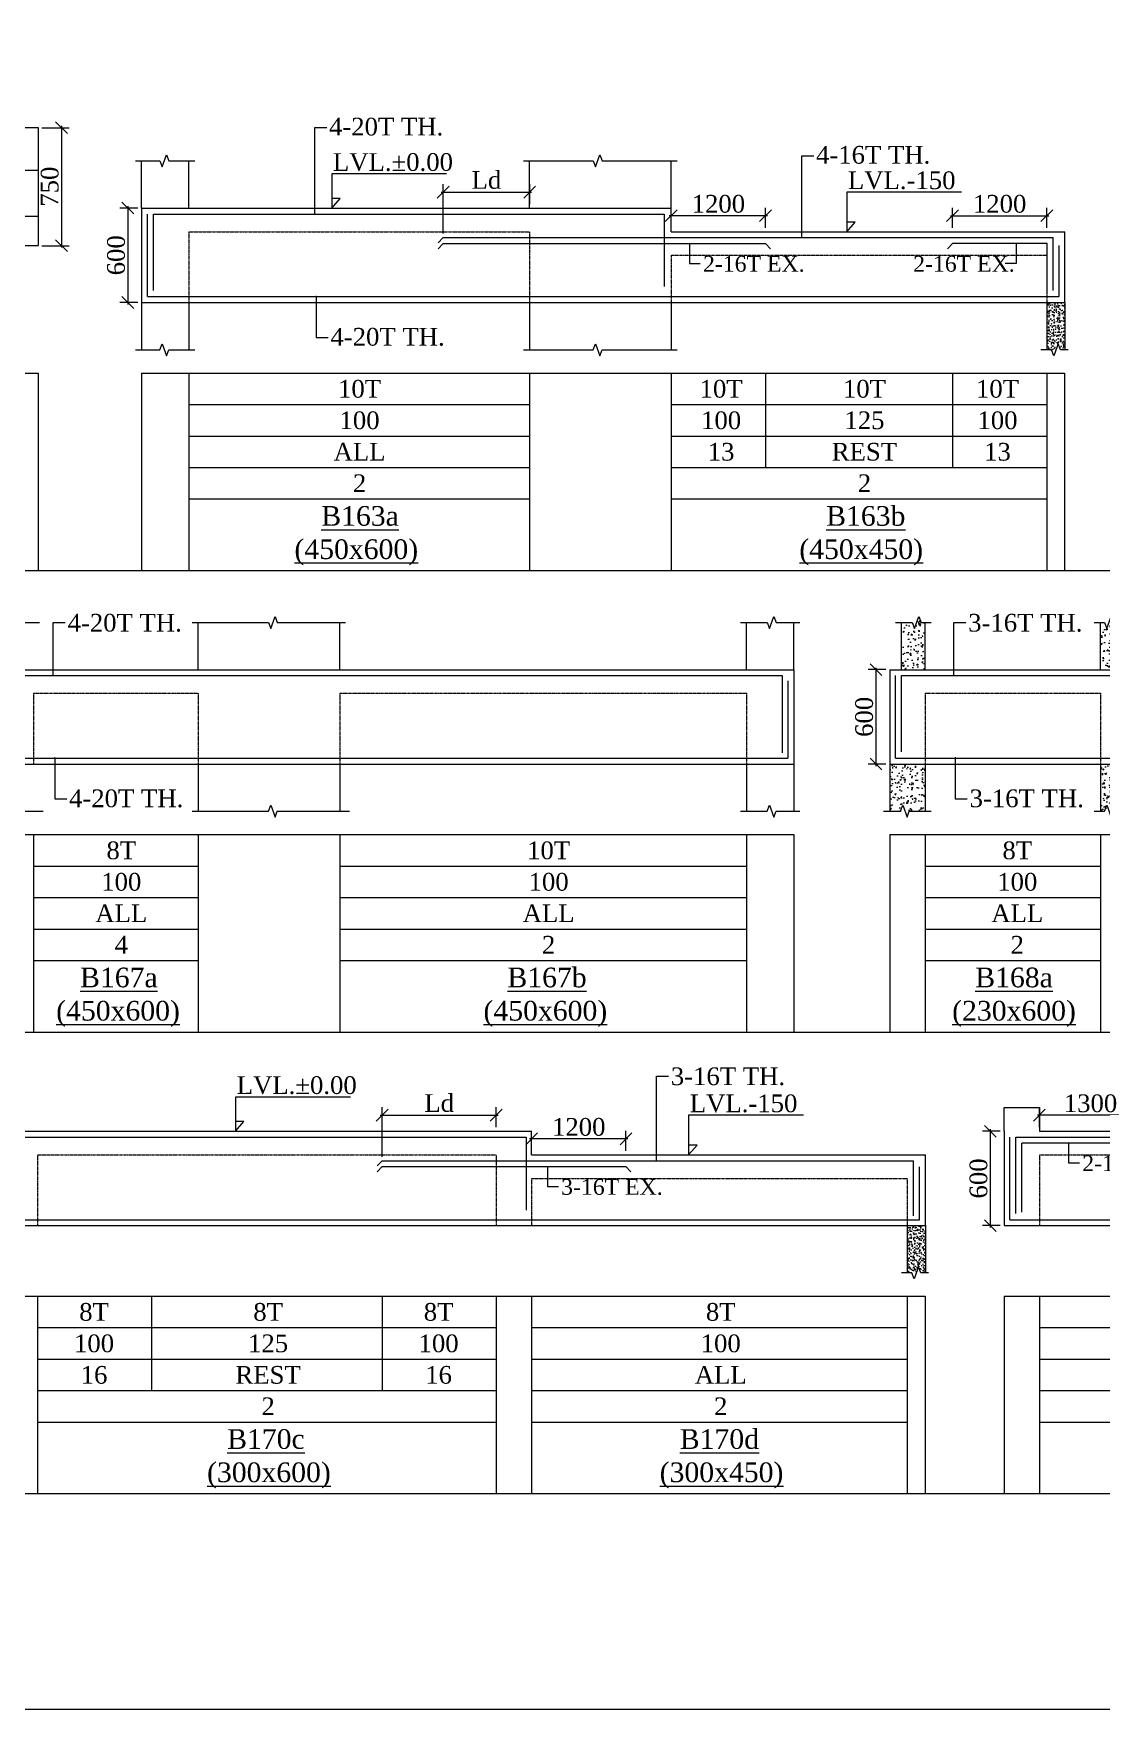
# Model space of a CAD drawing. Header units: millimetres. Extents: x 9781889 to 10654170, y -7832723 to -7608561.
# Drawn here: x 10444143 to 10457727, y -7801878 to -7780575 of the extents above; entities that cross this region are included whole.
import ezdxf
from ezdxf.enums import TextEntityAlignment as Align

# ---------------------------------------------------------------- set-up
doc = ezdxf.new("R2010")
doc.units = ezdxf.units.MM
doc.header["$LTSCALE"] = 10
doc.header["$PDMODE"] = 3
doc.linetypes.add('HIDDEN', pattern=[0.375, 0.25, -0.125])
for name, color, linetype, lineweight in [('LVL', 3, 'Continuous', 0), ('S-CUT OUT LINE', 9, 'Continuous', 0), ('S-DIM L.S.', 7, 'Continuous', 0), ('S-HATCH', 8, 'Continuous', 0), ('S-L.S.SECTION', 5, 'Continuous', 0), ('S-L.S.SLAB LINE', 252, 'HIDDEN', 0), ('S-L.S.STEEL', 1, 'Continuous', 9), ('S-L.S.STEEL 1', 6, 'Continuous', 0), ('S-SECTION MARK', 7, 'Continuous', 0), ('S-SHEET', 251, 'Continuous', 0), ('S-TEXT', 7, 'Continuous', 0), ('S-TEXT L.S. BEAM NO.', 30, 'Continuous', 0), ('S-TEXT. L.S.', 7, 'Continuous', 0)]:
    doc.layers.add(name, color=color, linetype=linetype, lineweight=lineweight)
doc.styles.add('135', font='arial.ttf', dxfattribs={"width": 0.8, "height": 135})
doc.styles.get("Standard").update_dxf_attribs({"font": 'arial.ttf'})
doc.styles.add('TEXT', font='times.ttf')
doc.dimstyles.new('75', dxfattribs={"dimtxt": 135, "dimasz": 90, "dimexe": 0.1, "dimexo": 0.03, "dimgap": 0.09, "dimtad": 1, "dimdec": 0, "dimzin": 0, "dimdsep": 46, "dimtxsty": '135', "dimblk": 'ARCHTICK', "dimcen": 0.09, "dimclrd": 256, "dimclre": 256, "dimclrt": 256, "dimadec": 0, "dimazin": 0, "dimtfac": 1, "dimtdec": 0, "dimtofl": 0, "dimtmove": 1, "dimatfit": 3, "dimldrblk": 'DOTSMALL', "dimfxl": 1, "dimtolj": 1, "dimtzin": 0, "dimlwd": -1, "dimlwe": -1, "dimarcsym": 0})
doc.dimstyles.new('SETU_1', dxfattribs={"dimtxt": 200, "dimasz": 150, "dimexe": 100, "dimexo": 50, "dimgap": 35, "dimtad": 1, "dimdec": 0, "dimzin": 0, "dimdsep": 46, "dimtxsty": 'Standard', "dimblk": 'OBLIQUE', "dimcen": 150, "dimdle": 25, "dimclrd": 256, "dimclre": 7, "dimclrt": 256, "dimadec": 0, "dimazin": 0, "dimtfac": 1, "dimtdec": 0, "dimtofl": 0, "dimtmove": 1, "dimatfit": 3, "dimfxl": 1, "dimtolj": 1, "dimtzin": 0, "dimlwd": -1, "dimlwe": 5, "dimarcsym": 1})
pattern_1 = [(50, (430357.53, 50088.56), (182.184669, -15.9390855), [19.05, -209.55]), (355, (430357.53, 50088.56), (-35.2434214, 191.0568452), [15.24, -167.6405842]), (100.4514447, (430372.72, 50087.23), (146.941247, 175.117752), [16.1900088, -178.0902446]), (46.1842, (430357.53, 50139.36), (271.079041, -42.042328), [28.575, -314.325]), (96.6355576, (430380.12, 50135.85), (237.404134, 247.4261246), [24.285023, -267.135608]), (351.1841512, (430357.53, 50139.36), (237.404134, 247.4261246), [22.859967, -251.459732]), (21, (430382.93, 50126.66), (151.6143913, -102.2651982), [19.05, -209.55]), (326, (430382.93, 50126.66), (61.8020283, 184.187966), [15.24, -167.64]), (71.451445, (430395.57, 50118.14), (213.4164193, 81.922769), [16.1900088, -178.0899376]), (37.5, (430357.534, 50088.56), (3.08860325, 84.55503887), [0, -165.608, 0, -170.18, 0, -168.275]), (7.5, (430357.53, 50088.56), (66.8196625, 100.1805748), [0, -97.028, 0, -161.798, 0, -64.135]), (327.5, (430300.89, 50088.56), (135.59059517, -5.728744), [0, -63.5, 0, -198.12, 0, -262.89]), (317.5, (430275.49, 50088.56), (148.1291814, 25.426491), [0, -82.55, 0, -131.572, 0, -186.69])]

# ---------------------------------------------------------------- blocks, each defined once
blk = doc.blocks.new('_ArchTick')
at = {"color": 0, "linetype": 'ByBlock', "const_width": 0.15}
blk.add_lwpolyline([(-0.5, -0.5), (0.5, 0.5)], dxfattribs=at)
blk = doc.blocks.new('_Oblique')
at = {"color": 0, "linetype": 'ByBlock', "lineweight": -2}
blk.add_line((-0.5, -0.5), (0.5, 0.5), dxfattribs=at)
blk = doc.blocks.new('*D965')
at = {"layer": 'Defpoints', "color": 0, "transparency": 16777216}
for p in [(10445519, -7782794), (10445343, -7783994), (10445519, -7783994)]:
    blk.add_point(p, dxfattribs=at)
at = {"layer": 'S-DIM L.S.', "color": 7, "lineweight": 5, "transparency": 16777216}
for p, q in [((10445469, -7782794), (10445243, -7782794)), ((10445469, -7783994), (10445243, -7783994))]:
    blk.add_line(p, q, dxfattribs=at)
at = {"layer": 'S-DIM L.S.', "transparency": 16777216}
blk.add_line((10445343, -7782769), (10445343, -7784019), dxfattribs=at)
at = {"layer": 'S-DIM L.S.', "transparency": 16777216, "xscale": 150, "yscale": 150, "zscale": 150}
for p, rotation in [((10445343, -7782794), 90), ((10445343, -7783994), 270)]:
    blk.add_blockref('_Oblique', p, dxfattribs=dict(at, rotation=rotation))
at = {"layer": 'S-DIM L.S.', "transparency": 16777216, "insert": (10445194, -7783394), "char_height": 225, "attachment_point": 5, "rotation": 90, "style": 'TEXT'}
blk.add_mtext('\\A1;600', dxfattribs=at)
blk = doc.blocks.new('*D966')
at = {"layer": 'Defpoints', "color": 0, "transparency": 16777216}
for p in [(10450454, -7782591), (10450454, -7782794, 0), (10449354, -7783169, 0)]:
    blk.add_point(p, dxfattribs=at)
at = {"layer": 'S-DIM L.S.', "transparency": 16777216}
blk.add_line((10449329, -7782591), (10450479, -7782591), dxfattribs=at)
at = {"layer": 'S-DIM L.S.', "color": 7, "lineweight": 5, "transparency": 16777216}
for p, q in [((10449354, -7783119), (10449354, -7782491)), ((10450454, -7782744), (10450454, -7782491))]:
    blk.add_line(p, q, dxfattribs=at)
at = {"layer": 'S-DIM L.S.', "transparency": 16777216, "xscale": 150, "yscale": 150, "zscale": 150, "rotation": 180}
blk.add_blockref('_Oblique', (10449354, -7782591), dxfattribs=at)
at = {"layer": 'S-DIM L.S.', "transparency": 16777216, "xscale": 150, "yscale": 150, "zscale": 150}
blk.add_blockref('_Oblique', (10450454, -7782591), dxfattribs=at)
at = {"layer": 'S-DIM L.S.', "transparency": 16777216, "insert": (10449904, -7782438), "char_height": 225, "attachment_point": 5, "style": 'TEXT'}
blk.add_mtext('\\A1;Ld', dxfattribs=at)
blk = doc.blocks.new('*D967')
at = {"layer": 'Defpoints', "color": 0, "transparency": 16777216}
for p in [(10452254, -7782891), (10452254, -7783094, 0), (10453454, -7783094, 0)]:
    blk.add_point(p, dxfattribs=at)
at = {"layer": 'S-DIM L.S.', "color": 7, "lineweight": 5, "transparency": 16777216}
for p, q in [((10452254, -7783044), (10452254, -7782791)), ((10453454, -7783044), (10453454, -7782791))]:
    blk.add_line(p, q, dxfattribs=at)
at = {"layer": 'S-DIM L.S.', "transparency": 16777216}
blk.add_line((10453479, -7782891), (10452229, -7782891), dxfattribs=at)
at = {"layer": 'S-DIM L.S.', "transparency": 16777216, "xscale": 150, "yscale": 150, "zscale": 150, "rotation": 180}
blk.add_blockref('_Oblique', (10452254, -7782891), dxfattribs=at)
at = {"layer": 'S-DIM L.S.', "transparency": 16777216, "xscale": 150, "yscale": 150, "zscale": 150}
blk.add_blockref('_Oblique', (10453454, -7782891), dxfattribs=at)
at = {"layer": 'S-DIM L.S.', "transparency": 16777216, "insert": (10452854, -7782741), "char_height": 225, "attachment_point": 5, "style": 'TEXT'}
blk.add_mtext('\\A1;1200', dxfattribs=at)
blk = doc.blocks.new('*D968')
at = {"layer": 'Defpoints', "color": 0, "transparency": 16777216}
for p in [(10457031, -7782891), (10455831, -7783094, 0), (10457031, -7783094, 0)]:
    blk.add_point(p, dxfattribs=at)
at = {"layer": 'S-DIM L.S.', "color": 7, "lineweight": 5, "transparency": 16777216}
for p, q in [((10455831, -7783044), (10455831, -7782791)), ((10457031, -7783044), (10457031, -7782791))]:
    blk.add_line(p, q, dxfattribs=at)
at = {"layer": 'S-DIM L.S.', "transparency": 16777216}
blk.add_line((10455806, -7782891), (10457056, -7782891), dxfattribs=at)
at = {"layer": 'S-DIM L.S.', "transparency": 16777216, "xscale": 150, "yscale": 150, "zscale": 150, "rotation": 180}
blk.add_blockref('_Oblique', (10455831, -7782891), dxfattribs=at)
at = {"layer": 'S-DIM L.S.', "transparency": 16777216, "xscale": 150, "yscale": 150, "zscale": 150}
blk.add_blockref('_Oblique', (10457031, -7782891), dxfattribs=at)
at = {"layer": 'S-DIM L.S.', "transparency": 16777216, "insert": (10456431, -7782741), "char_height": 225, "attachment_point": 5, "style": 'TEXT'}
blk.add_mtext('\\A1;1200', dxfattribs=at)
blk = doc.blocks.new('*D985')
at = {"layer": 'Defpoints', "color": 0, "transparency": 16777216}
for p in [(10455034, -7788661), (10454858, -7789861), (10455034, -7789861)]:
    blk.add_point(p, dxfattribs=at)
at = {"layer": 'S-DIM L.S.', "color": 7, "lineweight": 5, "transparency": 16777216}
for p, q in [((10454984, -7788661), (10454758, -7788661)), ((10454984, -7789861), (10454758, -7789861))]:
    blk.add_line(p, q, dxfattribs=at)
at = {"layer": 'S-DIM L.S.', "transparency": 16777216}
blk.add_line((10454858, -7788636), (10454858, -7789886), dxfattribs=at)
at = {"layer": 'S-DIM L.S.', "transparency": 16777216, "xscale": 150, "yscale": 150, "zscale": 150}
for p, rotation in [((10454858, -7788661), 90), ((10454858, -7789861), 270)]:
    blk.add_blockref('_Oblique', p, dxfattribs=dict(at, rotation=rotation))
at = {"layer": 'S-DIM L.S.', "transparency": 16777216, "insert": (10454709, -7789261), "char_height": 225, "attachment_point": 5, "rotation": 90, "style": 'TEXT'}
blk.add_mtext('\\A1;600', dxfattribs=at)
blk = doc.blocks.new('*D987')
at = {"layer": 'Defpoints', "color": 0, "transparency": 16777216}
for p in [(10450478, -7794624), (10450478, -7794828, 0), (10451678, -7794828, 0)]:
    blk.add_point(p, dxfattribs=at)
at = {"layer": 'S-DIM L.S.', "color": 7, "lineweight": 5, "transparency": 16777216}
for p, q in [((10450478, -7794778), (10450478, -7794524)), ((10451678, -7794778), (10451678, -7794524))]:
    blk.add_line(p, q, dxfattribs=at)
at = {"layer": 'S-DIM L.S.', "transparency": 16777216}
blk.add_line((10451703, -7794624), (10450453, -7794624), dxfattribs=at)
at = {"layer": 'S-DIM L.S.', "transparency": 16777216, "xscale": 150, "yscale": 150, "zscale": 150, "rotation": 180}
blk.add_blockref('_Oblique', (10450478, -7794624), dxfattribs=at)
at = {"layer": 'S-DIM L.S.', "transparency": 16777216, "xscale": 150, "yscale": 150, "zscale": 150}
blk.add_blockref('_Oblique', (10451678, -7794624), dxfattribs=at)
at = {"layer": 'S-DIM L.S.', "transparency": 16777216, "insert": (10451078, -7794474), "char_height": 225, "attachment_point": 5, "style": 'TEXT'}
blk.add_mtext('\\A1;1200', dxfattribs=at)
blk = doc.blocks.new('*D988')
at = {"layer": 'Defpoints', "color": 0, "transparency": 16777216}
for p in [(10450028, -7794324), (10450028, -7794528, 0), (10448578, -7794903, 0)]:
    blk.add_point(p, dxfattribs=at)
at = {"layer": 'S-DIM L.S.', "transparency": 16777216}
blk.add_line((10448553, -7794324), (10450053, -7794324), dxfattribs=at)
at = {"layer": 'S-DIM L.S.', "color": 7, "lineweight": 5, "transparency": 16777216}
for p, q in [((10448578, -7794853), (10448578, -7794224)), ((10450028, -7794478), (10450028, -7794224))]:
    blk.add_line(p, q, dxfattribs=at)
at = {"layer": 'S-DIM L.S.', "transparency": 16777216, "xscale": 150, "yscale": 150, "zscale": 150, "rotation": 180}
blk.add_blockref('_Oblique', (10448578, -7794324), dxfattribs=at)
at = {"layer": 'S-DIM L.S.', "transparency": 16777216, "xscale": 150, "yscale": 150, "zscale": 150}
blk.add_blockref('_Oblique', (10450028, -7794324), dxfattribs=at)
at = {"layer": 'S-DIM L.S.', "transparency": 16777216, "insert": (10449303, -7794171), "char_height": 225, "attachment_point": 5, "style": 'TEXT'}
blk.add_mtext('\\A1;Ld', dxfattribs=at)
blk = doc.blocks.new('*D996')
at = {"layer": 'Defpoints', "color": 0, "transparency": 16777216}
for p in [(10456487, -7794528), (10456312, -7795728), (10456487, -7795728)]:
    blk.add_point(p, dxfattribs=at)
at = {"layer": 'S-DIM L.S.', "color": 7, "lineweight": 5, "transparency": 16777216}
for p, q in [((10456437, -7794528), (10456212, -7794528)), ((10456437, -7795728), (10456212, -7795728))]:
    blk.add_line(p, q, dxfattribs=at)
at = {"layer": 'S-DIM L.S.', "transparency": 16777216}
blk.add_line((10456312, -7794503), (10456312, -7795753), dxfattribs=at)
at = {"layer": 'S-DIM L.S.', "transparency": 16777216, "xscale": 150, "yscale": 150, "zscale": 150}
for p, rotation in [((10456312, -7794528), 90), ((10456312, -7795728), 270)]:
    blk.add_blockref('_Oblique', p, dxfattribs=dict(at, rotation=rotation))
at = {"layer": 'S-DIM L.S.', "transparency": 16777216, "insert": (10456163, -7795128), "char_height": 225, "attachment_point": 5, "rotation": 90, "style": 'TEXT'}
blk.add_mtext('\\A1;600', dxfattribs=at)
blk = doc.blocks.new('*D998')
at = {"layer": 'Defpoints', "color": 0, "transparency": 16777216}
for p in [(10456937, -7794324), (10456937, -7794528, 0), (10458237, -7794528, 0)]:
    blk.add_point(p, dxfattribs=at)
at = {"layer": 'S-DIM L.S.', "transparency": 16777216}
blk.add_line((10458262, -7794324), (10456912, -7794324), dxfattribs=at)
at = {"layer": 'S-DIM L.S.', "color": 7, "lineweight": 5, "transparency": 16777216}
for p, q in [((10456937, -7794478), (10456937, -7794224)), ((10458237, -7794478), (10458237, -7794224))]:
    blk.add_line(p, q, dxfattribs=at)
at = {"layer": 'S-DIM L.S.', "transparency": 16777216, "xscale": 150, "yscale": 150, "zscale": 150, "rotation": 180}
blk.add_blockref('_Oblique', (10456937, -7794324), dxfattribs=at)
at = {"layer": 'S-DIM L.S.', "transparency": 16777216, "xscale": 150, "yscale": 150, "zscale": 150}
blk.add_blockref('_Oblique', (10458237, -7794324), dxfattribs=at)
at = {"layer": 'S-DIM L.S.', "transparency": 16777216, "insert": (10457587, -7794174), "char_height": 225, "attachment_point": 5, "style": 'TEXT'}
blk.add_mtext('\\A1;1300', dxfattribs=at)
blk = doc.blocks.new('*D1793')
at = {"layer": 'Defpoints', "color": 0, "transparency": 16777216}
for p in [(10444201, -7781772, 0), (10444201, -7783272, 0), (10444499, -7783272)]:
    blk.add_point(p, dxfattribs=at)
at = {"layer": 'S-DIM L.S.', "color": 7, "lineweight": 5, "transparency": 16777216}
for p, q in [((10444251, -7781772), (10444599, -7781772)), ((10444251, -7783272), (10444599, -7783272))]:
    blk.add_line(p, q, dxfattribs=at)
at = {"layer": 'S-DIM L.S.', "transparency": 16777216}
blk.add_line((10444499, -7781747), (10444499, -7783297), dxfattribs=at)
at = {"layer": 'S-DIM L.S.', "transparency": 16777216, "xscale": 150, "yscale": 150, "zscale": 150}
for p, rotation in [((10444499, -7781772), 90), ((10444499, -7783272), 270)]:
    blk.add_blockref('_Oblique', p, dxfattribs=dict(at, rotation=rotation))
at = {"layer": 'S-DIM L.S.', "transparency": 16777216, "insert": (10444350, -7782522), "char_height": 225, "attachment_point": 5, "rotation": 90, "style": 'TEXT'}
blk.add_mtext('\\A1;750', dxfattribs=at)

msp = doc.modelspace()

# ---------------------------------------------------------------- hatches: boundary and pattern name
at = {"layer": 'S-HATCH'}
h = msp.add_hatch(dxfattribs=at)
h.set_pattern_fill('AR-CONC', color=256, scale=0.5)
h.set_pattern_definition([(50, (661643.36, -55377.32), (91.0923345, -7.96954277), [9.525, -104.775]), (355, (661643.36, -55377.32), (-17.6217107, 95.5284226), [7.62, -83.8202921]), (100.4514447, (661650.95, -55377.99), (73.47062355, 87.55887596), [8.0950044, -89.0451223]), (46.1842, (661643.36, -55351.92), (135.5395204, -21.021164), [14.2875, -157.1625]), (96.6355576, (661654.65, -55353.68), (118.702067, 123.7130623), [12.1425116, -133.5678041]), (351.1841512, (661643.36, -55351.92), (118.702067, 123.7130623), [11.4299835, -125.729866]), (21, (661656.06, -55358.27), (75.80719563, -51.1325991), [9.525, -104.775]), (326, (661656.06, -55358.27), (30.9010142, 92.09398306), [7.62, -83.82]), (71.451445, (661662.37, -55362.535), (106.70820964, 40.96138444), [8.0950044, -89.0449688]), (37.5, (661643.356, -55377.323), (1.544301625, 42.27751944), [0, -82.804, 0, -85.09, 0, -84.1375]), (7.5, (661643.356, -55377.323), (33.40983126, 50.09028741), [0, -48.514, 0, -80.899, 0, -32.0675]), (327.5, (661615.035, -55377.323), (67.79529758, -2.864372), [0, -31.75, 0, -99.06, 0, -131.445]), (317.5, (661602.335, -55377.323), (74.0645907, 12.71324552), [0, -41.275, 0, -65.786, 0, -93.345])])
h.paths.add_polyline_path([(10457031.5, -7784594.5), (10457147.3, -7784594.5), (10457175.3, -7784517.6), (10457203.3, -7784594.5), (10457261.5, -7784594.5), (10457261.5, -7783994.5), (10457031.5, -7783994.5)])
h = msp.add_hatch(dxfattribs=at)
h.set_pattern_fill('AR-CONC', color=256)
h.set_pattern_definition([(50, (416692.25, 36980.7), (182.184669, -15.9390855), [19.05, -209.55]), (355, (416692.25, 36980.7), (-35.2434214, 191.0568452), [15.24, -167.6405842]), (100.4514447, (416707.44, 36979.37), (146.941247, 175.117752), [16.1900088, -178.0902446]), (46.1842, (416692.25, 37031.5), (271.079041, -42.042328), [28.575, -314.325]), (96.6355576, (416714.84, 37028), (237.404134, 247.4261246), [24.285023, -267.135608]), (351.1841512, (416692.25, 37031.5), (237.404134, 247.4261246), [22.859967, -251.459732]), (21, (416717.65, 37018.8), (151.6143913, -102.2651982), [19.05, -209.55]), (326, (416717.65, 37018.8), (61.8020283, 184.187966), [15.24, -167.64]), (71.451445, (416730.29, 37010.27), (213.4164193, 81.922769), [16.1900088, -178.0899376]), (37.5, (416692.253, 36980.696), (3.08860325, 84.55503887), [0, -165.608, 0, -170.18, 0, -168.275]), (7.5, (416692.25, 36980.7), (66.8196625, 100.1805748), [0, -97.028, 0, -161.798, 0, -64.135]), (327.5, (416635.61, 36980.696), (135.59059517, -5.728744), [0, -63.5, 0, -198.12, 0, -262.89]), (317.5, (416610.21, 36980.7), (148.1291814, 25.426491), [0, -82.55, 0, -131.572, 0, -186.69])])
h.paths.add_polyline_path([(10455183.6, -7788661.1), (10455483.6, -7788661.1), (10455483.6, -7788061.1), (10455432.2, -7788061.1), (10455404.3, -7787984.2), (10455348.3, -7788137.9), (10455320.3, -7788061.1), (10455183.6, -7788061.1)])
h = msp.add_hatch(dxfattribs=at)
h.set_pattern_fill('AR-CONC', color=256)
h.set_pattern_definition(pattern_1)
h.paths.add_polyline_path([(10457713.5, -7788661.1), (10457943.5, -7788661.1), (10457943.5, -7788061.1), (10457877.5, -7788061.1), (10457849.5, -7787984.2), (10457793.6, -7788137.9), (10457765.6, -7788061.1), (10457713.5, -7788061.1)])
h = msp.add_hatch(dxfattribs=at)
h.set_pattern_fill('AR-CONC', color=256)
h.set_pattern_definition([(50, (416542.25, 36980.7), (182.184669, -15.9390855), [19.05, -209.55]), (355, (416542.25, 36980.7), (-35.2434214, 191.0568452), [15.24, -167.6405842]), (100.4514447, (416557.44, 36979.37), (146.941247, 175.117752), [16.1900088, -178.0902446]), (46.1842, (416542.25, 37031.5), (271.079041, -42.042328), [28.575, -314.325]), (96.6355576, (416564.84, 37028), (237.404134, 247.4261246), [24.285023, -267.135608]), (351.1841512, (416542.25, 37031.5), (237.404134, 247.4261246), [22.859967, -251.459732]), (21, (416567.65, 37018.8), (151.6143913, -102.2651982), [19.05, -209.55]), (326, (416567.65, 37018.8), (61.8020283, 184.187966), [15.24, -167.64]), (71.451445, (416580.29, 37010.27), (213.4164193, 81.922769), [16.1900088, -178.0899376]), (37.5, (416542.253, 36980.696), (3.08860325, 84.55503887), [0, -165.608, 0, -170.18, 0, -168.275]), (7.5, (416542.25, 36980.7), (66.8196625, 100.1805748), [0, -97.028, 0, -161.798, 0, -64.135]), (327.5, (416485.61, 36980.696), (135.59059517, -5.728744), [0, -63.5, 0, -198.12, 0, -262.89]), (317.5, (416460.21, 36980.7), (148.1291814, 25.426491), [0, -82.55, 0, -131.572, 0, -186.69])])
h.paths.add_polyline_path([(10455033.6, -7790461.1), (10455170.3, -7790461.1), (10455198.3, -7790384.2), (10455254.3, -7790537.9), (10455282.2, -7790461.1), (10455483.6, -7790461.1), (10455483.6, -7789861.1), (10455033.6, -7789861.1)])
h = msp.add_hatch(dxfattribs=at)
h.set_pattern_fill('AR-CONC', color=256)
h.set_pattern_definition(pattern_1)
h.paths.add_polyline_path([(10457713.5, -7790461.1), (10457765.6, -7790461.1), (10457793.6, -7790384.2), (10457849.5, -7790537.9), (10457877.5, -7790461.1), (10457943.5, -7790461.1), (10457943.5, -7789861.1), (10457713.5, -7789861.1)])
h = msp.add_hatch(dxfattribs=at)
h.set_pattern_fill('AR-CONC', color=256, scale=0.5)
h.set_pattern_definition([(50, (658447.676, -67110.56), (91.0923345, -7.96954277), [9.525, -104.775]), (355, (658447.68, -67110.56), (-17.6217107, 95.5284226), [7.62, -83.8202921]), (100.4514447, (658455.27, -67111.22), (73.47062355, 87.55887596), [8.0950044, -89.0451223]), (46.1842, (658447.68, -67085.16), (135.5395204, -21.021164), [14.2875, -157.1625]), (96.6355576, (658458.97, -67086.91), (118.702067, 123.7130623), [12.1425116, -133.5678041]), (351.1841512, (658447.68, -67085.16), (118.702067, 123.7130623), [11.4299835, -125.729866]), (21, (658460.376, -67091.51), (75.80719563, -51.1325991), [9.525, -104.775]), (326, (658460.38, -67091.51), (30.9010142, 92.09398306), [7.62, -83.82]), (71.451445, (658466.69, -67095.77), (106.70820964, 40.96138444), [8.0950044, -89.0449688]), (37.5, (658447.676, -67110.56), (1.544301625, 42.27751944), [0, -82.804, 0, -85.09, 0, -84.1375]), (7.5, (658447.676, -67110.56), (33.40983126, 50.09028741), [0, -48.514, 0, -80.899, 0, -32.0675]), (327.5, (658419.355, -67110.56), (67.79529758, -2.864372), [0, -31.75, 0, -99.06, 0, -131.445]), (317.5, (658406.655, -67110.56), (74.0645907, 12.71324552), [0, -41.275, 0, -65.786, 0, -93.345])])
h.paths.add_polyline_path([(10455256.4, -7796327.7), (10455372.1, -7796327.7), (10455400.1, -7796250.8), (10455428.1, -7796327.7), (10455486.4, -7796327.7), (10455486.4, -7795727.7), (10455256.4, -7795727.7)])

# ---------------------------------------------------------------- linework, layer by layer
at = {"layer": 'LVL', "linetype": 'Continuous', "elevation": 0}
for points in [[(10449397.1, -7782359.4), (10447935.9, -7782359.4), (10447935.9, -7782794.5), (10448044, -7782672.4), (10447935.9, -7782672.4)], [(10455946.8, -7782591), (10454485.6, -7782591), (10454485.6, -7783094.5), (10454593.7, -7782972.4), (10454485.6, -7782972.4)], [(10448173.2, -7794092.7), (10446712, -7794092.7), (10446712, -7794527.7), (10446820.2, -7794405.6), (10446712, -7794405.6)], [(10453935.8, -7794324.3), (10452474.6, -7794324.3), (10452474.6, -7794827.7), (10452582.7, -7794705.6), (10452474.6, -7794705.6)]]:
    msp.add_lwpolyline(points, dxfattribs=at)
at = {"layer": 'S-CUT OUT LINE', "color": 5, "elevation": 0}
for points in [[(10445440.3, -7782194.5), (10445751.1, -7782194.5), (10445779.1, -7782271.3), (10445835.1, -7782117.6), (10445863, -7782194.5), (10446193.6, -7782194.5)], [(10450375.4, -7782194.5), (10451262, -7782194.5), (10451290, -7782271.3), (10451345.9, -7782117.6), (10451373.9, -7782194.5), (10452328.7, -7782194.5)], [(10445440.3, -7784594.5), (10445751.1, -7784594.5), (10445779.1, -7784517.6), (10445835.1, -7784671.3), (10445863, -7784594.5), (10446193.6, -7784594.5)], [(10450375.4, -7784594.5), (10451262, -7784594.5), (10451290, -7784517.6), (10451345.9, -7784671.3), (10451373.9, -7784594.5), (10452328.7, -7784594.5)], [(10442265.2, -7788061.1), (10443237.6, -7788061.1), (10443265.5, -7788137.9), (10443321.5, -7787984.2), (10443349.4, -7788061.1), (10444218.5, -7788061.1)], [(10446160.2, -7788061.1), (10447132.6, -7788061.1), (10447160.6, -7788137.9), (10447216.5, -7787984.2), (10447244.5, -7788061.1), (10448113.5, -7788061.1)], [(10453135.2, -7788061.1), (10453476, -7788061.1), (10453504, -7788137.9), (10453559.9, -7787984.2), (10453587.9, -7788061.1), (10453888.5, -7788061.1)], [(10455105.3, -7788061.1), (10455320.3, -7788061.1), (10455348.3, -7788137.9), (10455404.3, -7787984.2), (10455432.2, -7788061.1), (10455558.6, -7788061.1)], [(10457635.3, -7788061.1), (10457765.6, -7788061.1), (10457793.6, -7788137.9), (10457849.5, -7787984.2), (10457877.5, -7788061.1), (10458018.5, -7788061.1)], [(10442265.2, -7790461.1), (10443237.6, -7790461.1), (10443265.5, -7790384.2), (10443321.5, -7790537.9), (10443349.4, -7790461.1), (10444267.5, -7790461.1)], [(10446160.2, -7790461.1), (10447132.6, -7790461.1), (10447160.6, -7790384.2), (10447216.5, -7790537.9), (10447244.5, -7790461.1), (10448162.5, -7790461.1)], [(10453135.2, -7790461.1), (10453476, -7790461.1), (10453504, -7790384.2), (10453559.9, -7790537.9), (10453587.9, -7790461.1), (10453888.5, -7790461.1)], [(10454955.3, -7790461.1), (10455170.3, -7790461.1), (10455198.3, -7790384.2), (10455254.3, -7790537.9), (10455282.2, -7790461.1), (10455558.6, -7790461.1)], [(10457635.3, -7790461.1), (10457765.6, -7790461.1), (10457793.6, -7790384.2), (10457849.5, -7790537.9), (10457877.5, -7790461.1), (10458018.5, -7790461.1)]]:
    msp.add_lwpolyline(points, dxfattribs=at)
at = {"layer": 'S-CUT OUT LINE', "color": 1, "elevation": 0}
for points in [[(10457300.9, -7784594.5), (10457203.3, -7784594.5), (10457175.3, -7784517.6), (10457119.4, -7784671.3), (10457091.4, -7784594.5), (10456956.5, -7784594.5)], [(10455525.8, -7796327.7), (10455428.1, -7796327.7), (10455400.1, -7796250.8), (10455344.2, -7796404.5), (10455316.2, -7796327.7), (10455181.4, -7796327.7)]]:
    msp.add_lwpolyline(points, dxfattribs=at)
at = {"layer": 'S-L.S.SECTION'}
for p, q in [((10436866.2, -7781771.6, 0), (10444201.3, -7781771.6, 0)), ((10444201.3, -7781771.6, 0), (10444201.3, -7783271.6, 0)), ((10445518.6, -7782794.5), (10445518.6, -7782194.5)), ((10446118.6, -7782794.5, 0), (10446118.6, -7782194.5, 0)), ((10450453.7, -7782794.5, 0), (10450453.7, -7782194.5, 0)), ((10452253.7, -7783094.5, 0), (10452253.7, -7782194.5, 0)), ((10445518.5, -7782794.5, 0), (10452253.7, -7782794.5, 0)), ((10445518.6, -7782794.5, 0), (10445518.6, -7783994.5, 0)), ((10438666.3, -7783271.6, 0), (10444201.3, -7783271.6, 0)), ((10452253.6, -7783094.5, 0), (10457261.5, -7783094.5, 0)), ((10457261.5, -7783994.5, 0), (10457261.5, -7783094.5, 0)), ((10457261.5, -7783994.5, 0), (10457261.5, -7783094.5, 0)), ((10445518.5, -7783994.5, 0), (10457257.4, -7783994.5, 0)), ((10445518.6, -7783994.5), (10445518.6, -7784594.5)), ((10446118.6, -7783994.5, 0), (10446118.6, -7784594.5, 0)), ((10450453.7, -7783994.5, 0), (10450453.7, -7784594.5, 0)), ((10452253.7, -7783994.5, 0), (10452253.7, -7784594.5, 0)), ((10446238.5, -7788661.1, 0), (10446238.5, -7788061.1, 0)), ((10448038.5, -7788661.1, 0), (10448038.5, -7788061.1, 0)), ((10453213.5, -7788661.1, 0), (10453213.5, -7788061.1, 0)), ((10453813.5, -7788661.1, 0), (10453813.5, -7788061.1, 0)), ((10455183.6, -7788661.1, 0), (10455183.6, -7788061.1, 0)), ((10455483.6, -7788661.1, 0), (10455483.6, -7788061.1, 0)), ((10457713.5, -7788661.1), (10457713.5, -7788061.1)), ((10442343.5, -7788661.1, 0), (10453813.5, -7788661.1, 0)), ((10453813.5, -7788661.1, 0), (10453813.5, -7789861.1, 0)), ((10455033.5, -7788661.1, 0), (10460473.5, -7788661.1, 0)), ((10455033.6, -7788661.1, 0), (10455033.6, -7789861.1, 0)), ((10442343.5, -7789861.1, 0), (10453813.5, -7789861.1, 0)), ((10446238.5, -7789861.1, 0), (10446238.5, -7790461.1, 0)), ((10448038.5, -7789861.1, 0), (10448038.5, -7790461.1, 0)), ((10453213.5, -7789861.1, 0), (10453213.5, -7790461.1, 0)), ((10453813.5, -7789861.1, 0), (10453813.5, -7790461.1, 0)), ((10455033.5, -7789861.1, 0), (10460473.5, -7789861.1, 0)), ((10455033.6, -7789861.1, 0), (10455033.6, -7790461.1, 0)), ((10455483.6, -7789861.1, 0), (10455483.6, -7790461.1, 0)), ((10457713.5, -7789861.1), (10457713.5, -7790461.1)), ((10432873.4, -7794527.7, 0), (10450478.4, -7794527.7, 0)), ((10450478.4, -7794827.7, 0), (10450478.4, -7794527.7, 0)), ((10456487.3, -7794527.7, 0), (10456487.4, -7794527.7, 0)), ((10456487.4, -7794527.7, 0), (10456487.4, -7795727.7, 0)), ((10456937.5, -7794527.7, 0), (10462537.8, -7794527.7, 0)), ((10450478.4, -7794827.7, 0), (10455486.4, -7794827.7, 0)), ((10455486.4, -7795727.7, 0), (10455486.4, -7794827.7, 0)), ((10455486.4, -7795727.7, 0), (10455486.4, -7794827.7, 0)), ((10432873.4, -7795727.7, 0), (10455482.3, -7795727.7, 0)), ((10456487.3, -7795727.7, 0), (10462537.8, -7795727.7, 0))]:
    msp.add_line(p, q, dxfattribs=at)
at = {"layer": 'S-L.S.SECTION', "color": 1}
for p, q in [((10457031.5, -7783994.5, 0), (10457031.5, -7784594.5, 0)), ((10457261.5, -7783994.5, 0), (10457261.5, -7784594.5, 0)), ((10455256.4, -7795727.7, 0), (10455256.4, -7796327.7, 0)), ((10455486.4, -7795727.7, 0), (10455486.4, -7796327.7, 0))]:
    msp.add_line(p, q, dxfattribs=at)
at = {"layer": 'S-L.S.SECTION', "elevation": 0}
msp.add_lwpolyline([(10456487.4, -7794527.7), (10456487.4, -7794227.7), (10456937.4, -7794227.7), (10456937.5, -7794527.7)], dxfattribs=at)
at = {"layer": 'S-L.S.SLAB LINE', "ltscale": 0.3}
for p, q in [((10445518.5, -7783094.5, 0), (10445518.6, -7783094.5, 0)), ((10446118.7, -7783094.5, 0), (10450453.6, -7783094.5, 0)), ((10446118.7, -7783094.5, 0), (10446118.7, -7783994.5, 0)), ((10450453.7, -7783094.5, 0), (10450453.7, -7783994.5, 0)), ((10452253.6, -7783394.5, 0), (10457031.5, -7783394.5, 0)), ((10452253.7, -7783394.5, 0), (10452253.7, -7783994.5, 0)), ((10457031.5, -7783394.5, 0), (10457031.5, -7783994.5, 0)), ((10457031.5, -7783394.5, 0), (10457031.5, -7783994.5, 0)), ((10457031.5, -7783394.5, 0), (10457031.5, -7783994.5, 0)), ((10444143.5, -7788961.1, 0), (10446238.5, -7788961.1, 0)), ((10444143.5, -7788961.1, 0), (10444143.5, -7789861.1, 0)), ((10446238.5, -7788961.1, 0), (10446238.5, -7789861.1, 0)), ((10448038.5, -7788961.1, 0), (10453213.5, -7788961.1, 0)), ((10448038.5, -7788961.1, 0), (10448038.5, -7789861.1, 0)), ((10453213.5, -7788961.1, 0), (10453213.5, -7789861.1, 0)), ((10455033.5, -7788961.1, 0), (10455033.6, -7788961.1, 0)), ((10455483.6, -7788961.1, 0), (10455483.6, -7789861.1, 0)), ((10455483.6, -7788961.1, 0), (10457713.5, -7788961.1, 0)), ((10457713.5, -7788961.1, 0), (10457713.5, -7789861.1, 0)), ((10444193.4, -7794827.7, 0), (10450028.4, -7794827.7, 0)), ((10444193.4, -7794827.7, 0), (10444193.4, -7795727.7, 0)), ((10450028.4, -7794827.7, 0), (10450028.4, -7795727.7, 0)), ((10456487.3, -7794827.7, 0), (10456487.4, -7794827.7, 0)), ((10456937.4, -7794827.7, 0), (10462087.8, -7794827.7, 0)), ((10456937.4, -7794827.7, 0), (10456937.4, -7795727.7, 0)), ((10450478.4, -7795127.7, 0), (10455256.4, -7795127.7, 0)), ((10450478.4, -7795127.7, 0), (10450478.4, -7795727.7, 0)), ((10455256.4, -7795127.7, 0), (10455256.4, -7795727.7, 0)), ((10455256.4, -7795127.7, 0), (10455256.4, -7795727.7, 0)), ((10455256.4, -7795127.7, 0), (10455256.4, -7795727.7, 0))]:
    msp.add_line(p, q, dxfattribs=at)
at = {"layer": 'S-L.S.STEEL'}
for p, q in [((10445593.5, -7783919.5, 0), (10445593.5, -7782869.5, 0)), ((10449353.6, -7783169.5, 0), (10449290.4, -7783236.3, 0)), ((10449353.6, -7783244.5, 0), (10449290.4, -7783311.3, 0)), ((10449353.6, -7783169.5, 0), (10457111.5, -7783169.5, 0)), ((10449353.6, -7783244.5, 0), (10453453.7, -7783244.5, 0)), ((10453453.7, -7783244.5, 0), (10453516.9, -7783311.3, 0)), ((10455831.4, -7783244.5, 0), (10455768.2, -7783311.3, 0)), ((10457036.5, -7783244.5, 0), (10455831.4, -7783244.5, 0)), ((10457036.5, -7783840, 0), (10457036.5, -7783244.5, 0)), ((10457111.5, -7783840, 0), (10457111.5, -7783169.5, 0)), ((10457186.5, -7783919.5, 0), (10457186.5, -7783270.8, 0)), ((10445593.5, -7783919.5, 0), (10457186.5, -7783919.5, 0)), ((10442493.5, -7788736.1, 0), (10453663.5, -7788736.1, 0)), ((10453663.5, -7788736.1, 0), (10453663.5, -7789719.6, 0)), ((10453738.5, -7788801, 0), (10453738.5, -7789786.1, 0)), ((10455108.5, -7789786.1, 0), (10455108.5, -7788736.1, 0)), ((10455183.5, -7788736.1, 0), (10460398.5, -7788736.1, 0)), ((10455183.5, -7789706.4, 0), (10455183.5, -7788736.1, 0)), ((10442418.5, -7789786.1, 0), (10453738.5, -7789786.1, 0)), ((10455108.5, -7789786.1, 0), (10460323.5, -7789786.1, 0)), ((10456562.3, -7795652.7, 0), (10456562.3, -7794602.7, 0)), ((10456637.3, -7794602.7, 0), (10462462.8, -7794602.7, 0)), ((10456637.3, -7795573, 0), (10456637.3, -7794602.7, 0)), ((10458237.5, -7794677.7, 0), (10456712.3, -7794677.7, 0)), ((10456712.3, -7795556.5, 0), (10456712.3, -7794677.7, 0)), ((10448578.3, -7794902.7, 0), (10448515.1, -7794969.5, 0)), ((10448578.3, -7794977.7, 0), (10448515.1, -7795044.5, 0)), ((10448578.3, -7794902.7, 0), (10455336.4, -7794902.7, 0)), ((10455336.4, -7795603.2, 0), (10455336.4, -7794902.7, 0)), ((10455411.4, -7795652.7, 0), (10455411.4, -7794980.6, 0)), ((10432948.4, -7795652.7, 0), (10455411.4, -7795652.7, 0)), ((10456562.3, -7795652.7, 0), (10462387.8, -7795652.7, 0))]:
    msp.add_line(p, q, dxfattribs=at)
for points in [[(10445668.5, -7783839.8, 0), (10445668.5, -7782869.5, 0), (10452164.2, -7782869.5, 0), (10452164.2, -7783790.3, 0)], [(10433023.4, -7794602.7, 0), (10450411.2, -7794602.7, 0), (10450411.2, -7795529.9, 0)], [(10448578.3, -7794977.7, 0), (10451678.4, -7794977.7, 0), (10451741.6, -7795044.5, 0)]]:
    msp.add_polyline3d(points, dxfattribs=at)
at = {"layer": 'S-L.S.STEEL 1'}
for p, q in [((10436866.3, -7782313, 0), (10444201.3, -7782313, 0)), ((10436866.3, -7782897.3, 0), (10444201.3, -7782897.3, 0))]:
    msp.add_line(p, q, dxfattribs=at)
at = {"layer": 'S-SHEET'}
for p, q in [((10432873.4, -7784891, 0), (10444201.3, -7784891, 0)), ((10444201.3, -7784891, 0), (10444201.3, -7787400.2, 0)), ((10445518.6, -7784891, 0), (10457257.4, -7784891, 0)), ((10445518.6, -7784891), (10445518.6, -7787400.2)), ((10446118.6, -7784891, 0), (10446118.6, -7787400.2, 0)), ((10450453.6, -7784891), (10450453.6, -7787400.2)), ((10452253.6, -7784891), (10452253.6, -7787400.2)), ((10453453.6, -7784891), (10453453.6, -7786091)), ((10455831.5, -7784891, 0), (10455831.5, -7786091, 0)), ((10457031.5, -7784891, 0), (10457031.5, -7787400.2, 0)), ((10457257.4, -7784891, 0), (10457257.4, -7787400.2, 0)), ((10446118.6, -7785291, 0), (10450453.6, -7785291, 0)), ((10452253.6, -7785291, 0), (10457031.5, -7785291, 0)), ((10446118.6, -7785691, 0), (10450453.6, -7785691, 0)), ((10452253.6, -7785691, 0), (10457031.5, -7785691, 0)), ((10446118.6, -7786091, 0), (10450453.6, -7786091, 0)), ((10452253.6, -7786091, 0), (10457031.5, -7786091, 0)), ((10446118.6, -7786491, 0), (10450453.6, -7786491, 0)), ((10452253.6, -7786491, 0), (10457031.5, -7786491, 0)), ((10430820.3, -7787400.2), (10482154.4, -7787400.2)), ((10432873.4, -7787400.2, 0), (10444201.3, -7787400.2, 0)), ((10445518.6, -7787400.2, 0), (10457257.4, -7787400.2, 0)), ((10442343.5, -7790757.6, 0), (10453813.5, -7790757.6, 0)), ((10444143.5, -7790757.6, 0), (10444143.5, -7793266.9, 0)), ((10446238.5, -7790757.6, 0), (10446238.5, -7793266.9, 0)), ((10448038.5, -7790757.6, 0), (10448038.5, -7793266.9, 0)), ((10453213.5, -7790757.6, 0), (10453213.5, -7793266.9, 0)), ((10453813.5, -7790757.6, 0), (10453813.5, -7793266.9, 0)), ((10455033.5, -7790757.6, 0), (10460473.5, -7790757.6, 0)), ((10455033.5, -7790757.6), (10455033.5, -7793266.9)), ((10455483.5, -7790757.6), (10455483.5, -7793266.9)), ((10457713.5, -7790757.6), (10457713.5, -7793266.9)), ((10444143.5, -7791157.6, 0), (10446238.5, -7791157.6, 0)), ((10448038.5, -7791157.6, 0), (10453213.5, -7791157.6, 0)), ((10455483.5, -7791157.6, 0), (10457713.5, -7791157.6, 0)), ((10444143.5, -7791557.6, 0), (10446238.5, -7791557.6, 0)), ((10448038.5, -7791557.6, 0), (10453213.5, -7791557.6, 0)), ((10455483.5, -7791557.6, 0), (10457713.5, -7791557.6, 0)), ((10444143.5, -7791957.6, 0), (10446238.5, -7791957.6, 0)), ((10448038.5, -7791957.6, 0), (10453213.5, -7791957.6, 0)), ((10455483.5, -7791957.6, 0), (10457713.5, -7791957.6, 0)), ((10444143.5, -7792357.6, 0), (10446238.5, -7792357.6, 0)), ((10448038.5, -7792357.6, 0), (10453213.5, -7792357.6, 0)), ((10455483.5, -7792357.6, 0), (10457713.5, -7792357.6, 0)), ((10430820.3, -7793266.9), (10482154.4, -7793266.9)), ((10442343.5, -7793266.9, 0), (10453813.5, -7793266.9, 0)), ((10455033.5, -7793266.9, 0), (10460473.5, -7793266.9, 0)), ((10432873.4, -7796624.2, 0), (10455482.3, -7796624.2, 0)), ((10444193.4, -7796624.2, 0), (10444193.4, -7799133.5, 0)), ((10445643.4, -7796624.2, 0), (10445643.4, -7797824.2, 0)), ((10448578.4, -7796624.2, 0), (10448578.4, -7797824.2, 0)), ((10450028.4, -7796624.2, 0), (10450028.4, -7799133.5, 0)), ((10450478.4, -7796624.2, 0), (10450478.4, -7799133.5, 0)), ((10455256.4, -7796624.2, 0), (10455256.4, -7799133.5, 0)), ((10455482.3, -7796624.2, 0), (10455482.3, -7799133.5, 0)), ((10456487.3, -7796624.2, 0), (10462537.8, -7796624.2, 0)), ((10456487.3, -7796624.2), (10456487.3, -7799133.5)), ((10456937.3, -7796624.2, 0), (10456937.3, -7799133.5, 0)), ((10444193.4, -7797024.2, 0), (10450028.4, -7797024.2, 0)), ((10450478.4, -7797024.2, 0), (10455256.4, -7797024.2, 0)), ((10456937.3, -7797024.2, 0), (10462087.8, -7797024.2, 0)), ((10444193.4, -7797424.2, 0), (10450028.4, -7797424.2, 0)), ((10450478.4, -7797424.2, 0), (10455256.4, -7797424.2, 0)), ((10456937.3, -7797424.2, 0), (10462087.8, -7797424.2, 0)), ((10444193.4, -7797824.2, 0), (10450028.4, -7797824.2, 0)), ((10450478.4, -7797824.2, 0), (10455256.4, -7797824.2, 0)), ((10456937.3, -7797824.2, 0), (10462087.8, -7797824.2, 0)), ((10444193.4, -7798224.2, 0), (10450028.4, -7798224.2, 0)), ((10450478.4, -7798224.2, 0), (10455256.4, -7798224.2, 0)), ((10456937.3, -7798224.2, 0), (10462087.8, -7798224.2, 0)), ((10430820.3, -7799133.5), (10482154.4, -7799133.5)), ((10432873.4, -7799133.5, 0), (10455482.3, -7799133.5, 0)), ((10456487.3, -7799133.5, 0), (10462537.8, -7799133.5, 0))]:
    msp.add_line(p, q, dxfattribs=at)
msp.add_lwpolyline([(10430820.3, -7760218.1), (10482154.4, -7760218.1), (10482154.4, -7801877.7), (10430820.3, -7801877.7)], close=True, dxfattribs=at)

# ---------------------------------------------------------------- texts
at = {"layer": 'LVL', "style": 'TEXT'}
for s, p in [('LVL.%%P0.00', (10447951.7, -7782321, 0)), ('LVL.-150', (10454501.4, -7782552.6, 0)), ('LVL.%%P0.00', (10446727.8, -7794054.2, 0)), ('LVL.-150', (10452490.4, -7794285.8, 0))]:
    msp.add_text(s, height=225, dxfattribs=at).set_placement(p)
at = {"layer": 'S-TEXT', "linetype": 'ByBlock', "style": 'TEXT'}
for s, p in [('10T', (10448290.4, -7785091, 0)), ('10T', (10452888.8, -7785091, 0)), ('10T', (10454711.6, -7785091, 0)), ('10T', (10456403.9, -7785091, 0)), ('100', (10448290.4, -7785491, 0)), ('100', (10452888.8, -7785491, 0)), ('125', (10454711.6, -7785491, 0)), ('100', (10456403.9, -7785491, 0)), ('ALL', (10448290.4, -7785891, 0)), ('13', (10452888.8, -7785891, 0)), ('REST', (10454711.6, -7785891, 0)), ('13', (10456403.9, -7785891, 0)), ('2', (10448290.4, -7786291, 0)), ('2', (10454711.6, -7786291, 0)), ('8T', (10445260, -7790957.6, 0)), ('10T', (10450695, -7790957.6, 0)), ('8T', (10456655.4, -7790957.6, 0)), ('100', (10445260, -7791357.6, 0)), ('100', (10450695, -7791357.6, 0)), ('100', (10456655.4, -7791357.6, 0)), ('ALL', (10445260, -7791757.6, 0)), ('ALL', (10450695, -7791757.6, 0)), ('ALL', (10456655.4, -7791757.6, 0)), ('4', (10445260, -7792157.6, 0)), ('2', (10450695, -7792157.6, 0)), ('2', (10456655.4, -7792157.6, 0)), ('8T', (10444913.6, -7796824.2, 0)), ('8T', (10447127.4, -7796824.2, 0)), ('8T', (10449295.6, -7796824.2, 0)), ('8T', (10452883.9, -7796824.2, 0)), ('100', (10444913.6, -7797224.2, 0)), ('125', (10447127.4, -7797224.2, 0)), ('100', (10449295.6, -7797224.2, 0)), ('100', (10452883.9, -7797224.2, 0)), ('16', (10444913.6, -7797624.2, 0)), ('REST', (10447127.4, -7797624.2, 0)), ('16', (10449295.6, -7797624.2, 0)), ('ALL', (10452883.9, -7797624.2, 0)), ('2', (10447127.4, -7798024.2, 0)), ('2', (10452883.9, -7798024.2, 0))]:
    msp.add_text(s, height=225, dxfattribs=at).set_placement(p, align=Align.MIDDLE_CENTER)
at = {"layer": 'S-TEXT L.S. BEAM NO.', "color": 140, "linetype": 'ByBlock', "style": 'TEXT'}
for s, p in [('%%UB163a', (10447804.1, -7786831.6, 0)), ('%%U(450x600)', (10447462.6, -7787254.6, 0)), ('%%UB167b', (10450171.7, -7792698.2, 0)), ('%%UB167a', (10444736.7, -7792698.2, 0)), ('%%U(450x600)', (10444432.2, -7793121.2, 0)), ('%%U(450x600)', (10449867.2, -7793121.2, 0))]:
    msp.add_text(s, height=250, dxfattribs=at).set_placement(p)
at = {"layer": 'S-TEXT L.S. BEAM NO.', "color": 145, "linetype": 'ByBlock', "style": 'TEXT'}
for s, p in [('%%UB163b', (10454225.4, -7786831.6, 0)), ('%%U(450x450)', (10453883.8, -7787254.6, 0))]:
    msp.add_text(s, height=250, dxfattribs=at).set_placement(p)
at = {"layer": 'S-TEXT L.S. BEAM NO.', "color": 1, "linetype": 'ByBlock', "style": 'TEXT'}
for s, p in [('%%UB168a', (10456121.6, -7792698.2, 0)), ('%%U(230x600)', (10455827.7, -7793121.2, 0))]:
    msp.add_text(s, height=250, dxfattribs=at).set_placement(p)
at = {"layer": 'S-TEXT L.S. BEAM NO.', "linetype": 'ByBlock', "style": 'TEXT'}
for s, p in [('%%UB170c', (10446607.2, -7798564.9, 0)), ('%%U(300x600)', (10446351.1, -7798987.8, 0))]:
    msp.add_text(s, height=250, dxfattribs=at).set_placement(p)
at = {"layer": 'S-TEXT L.S. BEAM NO.', "color": 35, "linetype": 'ByBlock', "style": 'TEXT'}
for s, p in [('%%UB170d', (10452363.7, -7798564.9, 0)), ('%%U(300x450)', (10452107.6, -7798987.8, 0))]:
    msp.add_text(s, height=250, dxfattribs=at).set_placement(p)
at = {"layer": 'S-TEXT. L.S.', "style": 'TEXT'}
for s, height, p in [('4-20T TH.', 225, (10447901.5, -7781871, 0)), ('4-16T TH.', 225, (10454095.5, -7782229.3, 0)), ('2-16T EX.', 200, (10452658.6, -7783602, 0)), ('2-16T EX.', 200, (10455331.2, -7783602, 0)), ('4-20T TH.', 225, (10447919.8, -7784542.3, 0)), ('4-20T TH.', 225, (10444577, -7788176.8, 0)), ('3-16T TH.', 225, (10456030.8, -7788176.8, 0)), ('4-20T TH.', 225, (10444595.4, -7790408.9, 0)), ('3-16T TH.', 225, (10456049.2, -7790408.9, 0)), ('3-16T TH.', 225, (10452249, -7793941.9, 0)), ('2-16T EX.', 200, (10457481.9, -7795035.2, 0)), ('3-16T EX.', 200, (10450854.2, -7795335.2, 0))]:
    msp.add_text(s, height=height, dxfattribs=at).set_placement(p)

# ---------------------------------------------------------------- dimensions: what is measured, and where the dimension line sits
at = {"layer": 'S-DIM L.S.', "color": 7}
for base, p1, p2, picture, middle in [((10444499.5, -7783271.6), (10444201.3, -7781771.6, 0), (10444201.3, -7783271.6, 0), '*D1793', (10444349.7, -7782521.6)), ((10445343.4, -7783994.5, 0), (10445518.5, -7782794.5, 0), (10445518.5, -7783994.5, 0), '*D965', (10445193.9, -7783394.5, 0)), ((10454858.4, -7789861.1), (10455033.5, -7788661.1), (10455033.5, -7789861.1), '*D985', (10454708.9, -7789261.1)), ((10456312.2, -7795727.7), (10456487.3, -7794527.7), (10456487.3, -7795727.7), '*D996', (10456162.7, -7795127.7))]:
    dim = msp.add_linear_dim(base=base, p1=p1, p2=p2, angle=90, dimstyle='SETU_1', override={"dimtxt": 225, "dimlfac": 0.5, "dimtxsty": 'TEXT'}, dxfattribs=at)
    dim.commit()
    dim.dimension.update_dxf_attribs({"geometry": picture, "text_midpoint": middle})
at = {"layer": 'S-DIM L.S.'}
for base, p1, p2, picture, middle in [((10450453.6, -7782590.7, 0), (10449353.6, -7783169.5, 0), (10450453.6, -7782794.5, 0), '*D966', (10449903.6, -7782438, 0)), ((10450028.3, -7794323.9, 0), (10448578.3, -7794902.7, 0), (10450028.3, -7794527.7, 0), '*D988', (10449303.3, -7794171.3, 0))]:
    dim = msp.add_linear_dim(base=base, p1=p1, p2=p2, angle=180, text='Ld', dimstyle='SETU_1', override={"dimtxt": 225, "dimtxsty": 'TEXT'}, dxfattribs=at)
    dim.commit()
    dim.dimension.update_dxf_attribs({"geometry": picture, "text_midpoint": middle})
for base, p1, p2, picture, middle in [((10452253.7, -7782890.7, 0), (10453453.7, -7783094.5, 0), (10452253.7, -7783094.5, 0), '*D967', (10452853.7, -7782741.2, 0)), ((10456937.5, -7794323.9, 0), (10458237.5, -7794527.7, 0), (10456937.5, -7794527.7, 0), '*D998', (10457587.5, -7794174.4, 0)), ((10450478.4, -7794623.9, 0), (10451678.4, -7794827.7, 0), (10450478.4, -7794827.7, 0), '*D987', (10451078.4, -7794474.4, 0))]:
    dim = msp.add_linear_dim(base=base, p1=p1, p2=p2, dimstyle='SETU_1', override={"dimtxt": 225, "dimtxsty": 'TEXT'}, dxfattribs=at)
    dim.commit()
    dim.dimension.update_dxf_attribs({"geometry": picture, "text_midpoint": middle})
dim = msp.add_linear_dim(base=(10457031.4, -7782890.7, 0), p1=(10455831.4, -7783094.5, 0), p2=(10457031.4, -7783094.5, 0), angle=180, dimstyle='SETU_1', override={"dimtxt": 225, "dimtxsty": 'TEXT'}, dxfattribs=at)
dim.commit()
dim.dimension.update_dxf_attribs({"geometry": '*D968', "text_midpoint": (10456431.4, -7782741.2, 0)})

# ---------------------------------------------------------------- leaders
at = {"layer": 'S-SECTION MARK'}
for points in [[(10447719.8, -7782869.5, 0), (10447719.8, -7781771.8, 0), (10447872.3, -7781771.8, 0)], [(10453913.8, -7783169.5, 0), (10453913.8, -7782130.1, 0), (10454066.4, -7782130.1, 0)], [(10452484.6, -7783244.5, 0), (10452484.6, -7783496.8, 0), (10452623.9, -7783496.8, 0)], [(10456639.6, -7783244.5, 0), (10456639.6, -7783496.8, 0), (10456500.3, -7783496.8, 0)], [(10447738.1, -7783915.5, 0), (10447738.1, -7784437.5, 0), (10447890.7, -7784437.5, 0)], [(10444395.4, -7788736.1, 0), (10444395.4, -7788061.7, 0), (10444547.9, -7788061.7, 0)], [(10455849.2, -7788736.1, 0), (10455849.2, -7788061.7, 0), (10456001.7, -7788061.7, 0)], [(10444413.7, -7789782.2, 0), (10444413.7, -7790304.1, 0), (10444566.3, -7790304.1, 0)], [(10455867.5, -7789782.2, 0), (10455867.5, -7790304.1, 0), (10456020.1, -7790304.1, 0)], [(10452067.3, -7794902.7, 0), (10452067.3, -7793826.7, 0), (10452219.9, -7793826.7, 0)], [(10457307.9, -7794677.7, 0), (10457307.9, -7794930, 0), (10457447.2, -7794930, 0)], [(10450680.2, -7794977.7, 0), (10450680.2, -7795230, 0), (10450819.5, -7795230, 0)]]:
    msp.add_leader(points, dimstyle='75', override={"dimasz": 75}, dxfattribs=at)

doc.saveas('drawing.dxf')
